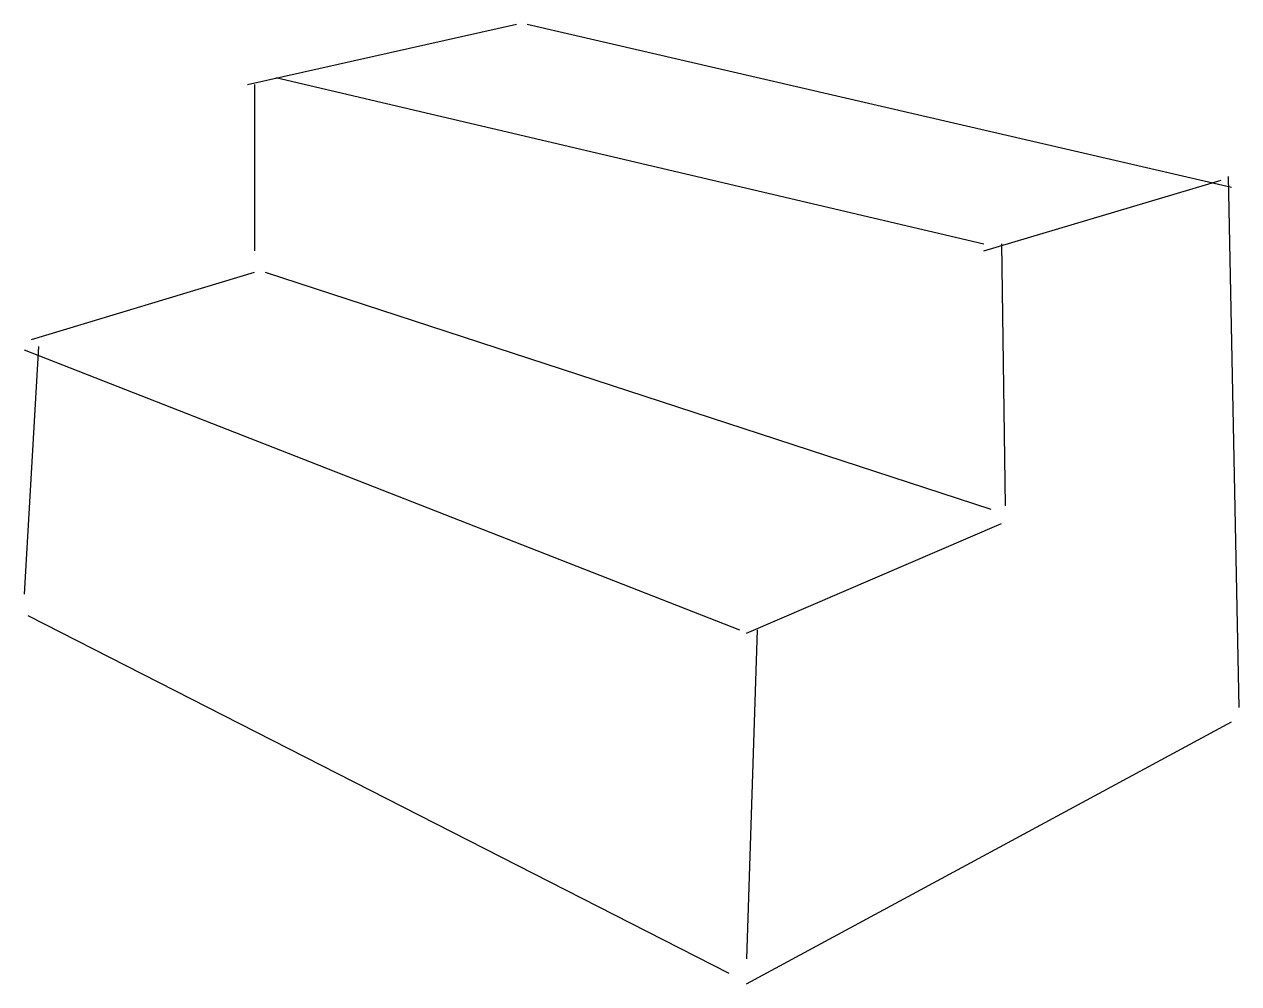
# Model space of a CAD drawing. Header units: metres. Extents: x -73 to 48, y -95 to 1.
import ezdxf

# ---------------------------------------------------------------- set-up
doc = ezdxf.new("R2010")
doc.units = ezdxf.units.M

msp = doc.modelspace()

# ---------------------------------------------------------------- linework, layer by layer
at = {"color": 0}
for p, q in [((-50.878517, -4.769861), (-24.025967, 1.236631)), ((-22.965998, 1.236631), (47.345287, -15.016229)), ((-50.171871, -4.769861), (-50.171871, -21.376043)), ((-48.051933, -4.063215), (22.612675, -20.669397)), ((22.612675, -21.376043), (46.285316, -14.309583)), ((46.991962, -13.95626), (48.051933, -66.954712)), ((24.37929, -20.669397), (24.732613, -46.8153)), ((-72.431221, -30.20912), (-50.171871, -23.495981)), ((-49.1119, -23.495981), (23.319321, -47.168625)), ((-71.724571, -30.915766), (-73.137871, -55.648376)), ((-73.137871, -31.269089), (-1.766615, -59.181606)), ((-1.059969, -59.534931), (24.37929, -48.581917)), ((-72.784546, -57.768314), (-2.826584, -93.453941)), ((0, -59.181606), (-1.059969, -92.040649)), ((-1.059969, -94.513908), (47.345287, -68.368004))]:
    msp.add_line(p, q, dxfattribs=at)

doc.saveas('drawing.dxf')
